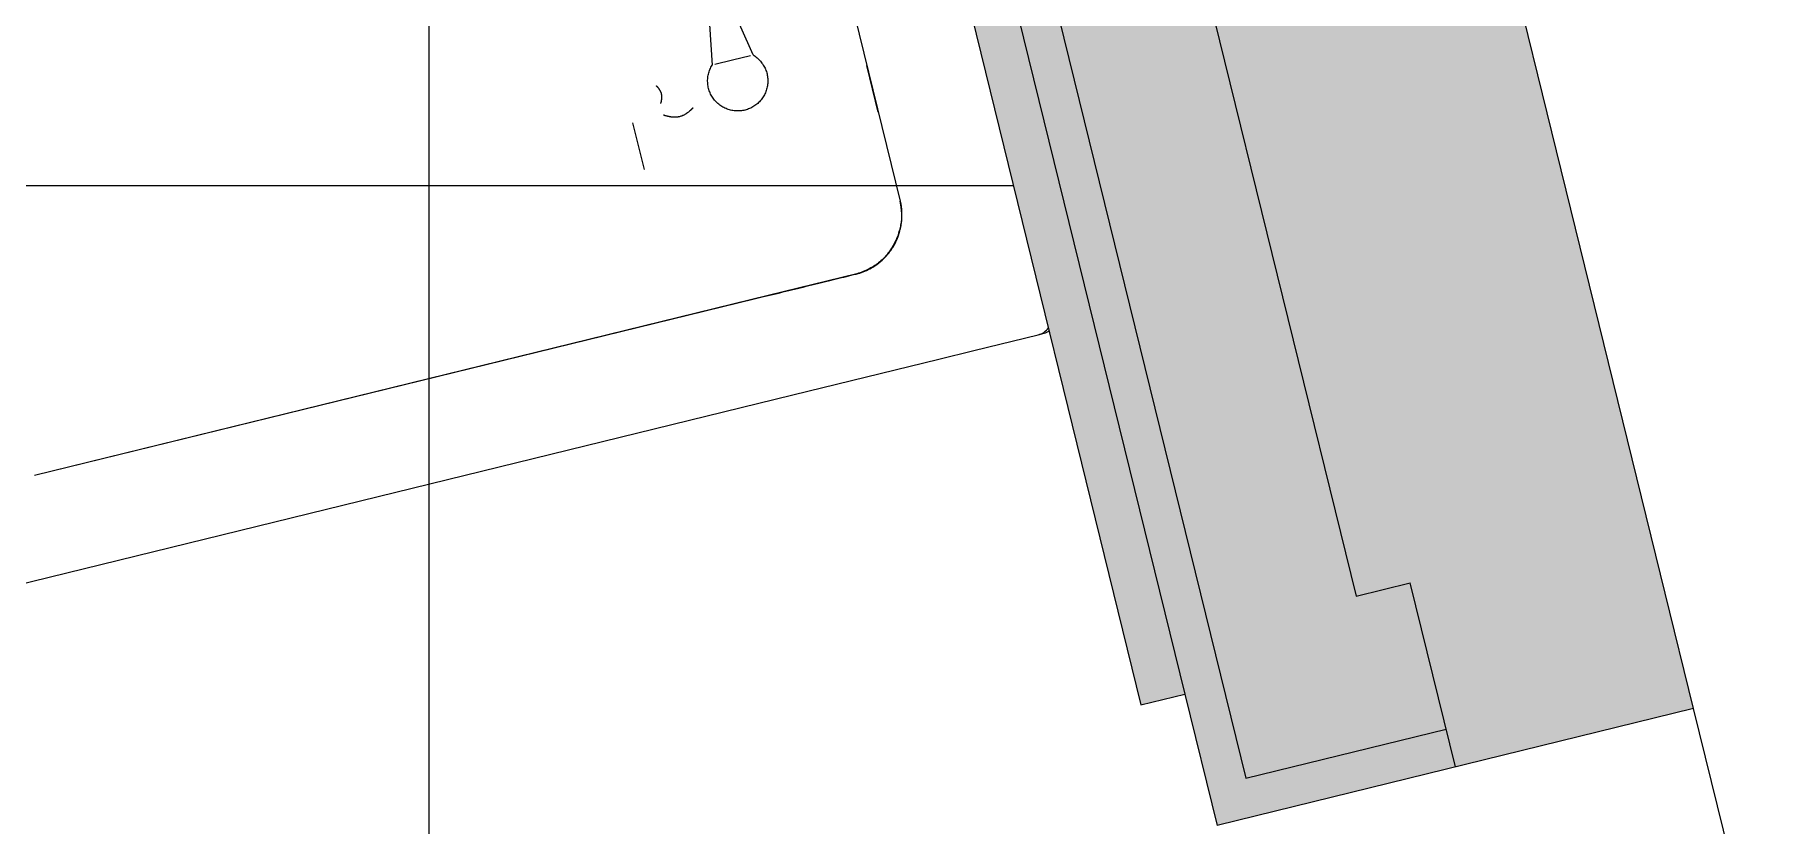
# Model space of a CAD drawing. Header units: metres. Extents: x -227.9 to -141.2, y 39.1 to 90.3.
# Drawn here: x -158.531 to -157.958, y 60.087 to 60.35 of the extents above; entities that cross this region are included whole.
import ezdxf

# ---------------------------------------------------------------- set-up
doc = ezdxf.new("R2010")
doc.units = ezdxf.units.M
for name, color, linetype, lineweight in [('A-DOOR', 7, 'Continuous', 5), ('A-FLOR-PATT', 7, 'Continuous', 5), ('A-WALL', 7, 'Continuous', 5), ('I-WALL', 7, 'Continuous', 5), ('Q-SPCQ', 7, 'Continuous', 5)]:
    doc.layers.add(name, color=color, linetype=linetype, lineweight=lineweight)

msp = doc.modelspace()

# ---------------------------------------------------------------- hatches: boundary and pattern name
at = {"layer": 'I-WALL', "true_color": 0xaaaaaa}
h = msp.add_hatch(color=253, dxfattribs=at)
h.paths.add_polyline_path([(-156.8426510790457, 55.07870756317382), (-156.7456284588188, 55.1029304736937), (-157.7413241865254, 59.15514401753426), (-157.8204699260551, 59.13569660345713), (-157.8054369556643, 59.07451646124394), (-157.8234025529808, 59.07010201755775), (-156.8929986943497, 55.2836088025365)])
h.paths.add_polyline_path([(-158.0590885036884, 60.1068099719205), (-157.9799427641587, 60.12625738599762), (-158.208820485981, 61.0577280938095), (-158.3059318228274, 61.03386623604618), (-158.0920870713959, 60.16357567044746), (-158.0741214740793, 60.16799011413368), (-158.0621905451976, 60.11943444571056)])
h = msp.add_hatch(color=253, dxfattribs=at)
h.paths.add_polyline_path([(-156.891162389159, 55.06659610791388), (-156.8426510790457, 55.07870756317383), (-156.9003483673514, 55.31351999292483), (-156.9518356618566, 55.31351999292483), (-156.9377063780107, 55.25601761165336)])
h.paths.add_polyline_path([(-156.9886931367996, 55.46351999292483), (-156.9372058422945, 55.46351999292483), (-157.2881813485772, 56.89105098214987), (-157.3365412483355, 56.87916815685927), (-157.0761443440938, 55.81942286240764)])
h.paths.add_polyline_path([(-157.3506197444159, 56.93646384559861), (-157.3020640759928, 56.9483947744803), (-157.5296895499973, 57.87476917081226), (-157.5782452184205, 57.86283824193059), (-157.4711194098104, 57.42686504202101)])
h.paths.add_polyline_path([(-157.5923237145009, 57.92013393066993), (-157.5437680460777, 57.9320648595516), (-157.8234025529808, 59.07010201755774), (-157.8054369556642, 59.07451646124395), (-157.8173678845459, 59.12307212966712), (-157.8838891502856, 59.10672675709923), (-157.7344361202882, 58.49849316176324)])
h.paths.add_polyline_path([(-158.1287118109374, 60.10308907314264), (-158.0621905451976, 60.11943444571056), (-158.0741214740793, 60.16799011413368), (-158.0920870713959, 60.16357567044749), (-158.3059318228274, 61.03386623604617), (-158.3544874912506, 61.02193530716451), (-158.1294111860049, 60.10593534137662)])
h = msp.add_hatch(color=253, dxfattribs=at)
h.paths.add_polyline_path([(-157.6233487649319, 57.92905545409833), (-157.608782064405, 57.93263473276285), (-157.88887707026, 59.07254599752453), (-157.9034437707869, 59.06896671886005), (-157.7599887987553, 58.48514360460718)])
h.paths.add_polyline_path([(-158.1635380505941, 60.12748041333771), (-158.1489713500672, 60.13105969200221), (-158.3671119650406, 61.01883326565527), (-158.3816786655675, 61.01525398699076), (-158.1711300091276, 60.15837764061036)])
h = msp.add_hatch(color=253, dxfattribs=at)
h.paths.add_polyline_path([(-156.9037753297885, 55.06344712954629), (-156.891162389159, 55.06659610791388), (-156.9518356618566, 55.31351999292483), (-156.965222358428, 55.31351999292483), (-156.9377063780107, 55.20153736066472)])
h.paths.add_polyline_path([(-156.9886931367996, 55.46351999292483), (-157.3365412483355, 56.87916815685928), (-157.3491657221256, 56.87606611535005), (-157.002079833371, 55.46351999292483)])
h.paths.add_polyline_path([(-157.3632442182059, 56.93336180408938), (-157.3506197444159, 56.93646384559861), (-157.5782452184205, 57.86283824193059), (-157.5908696922105, 57.85973620042137), (-157.4845061063818, 57.42686504202101)])
h.paths.add_polyline_path([(-157.6049481882909, 57.91703188916071), (-157.5923237145008, 57.92013393066993), (-157.8838891502857, 59.10672675709922), (-157.8173678845459, 59.12307212966712), (-157.8204699260551, 59.13569660345713), (-157.8996156655849, 59.11624918938002), (-157.6087820644049, 57.93263473276287)])
h.paths.add_polyline_path([(-158.1382342432182, 60.08736255784338), (-158.0590885036884, 60.1068099719205), (-158.0621905451977, 60.11943444571055), (-158.1287118109374, 60.10308907314264), (-158.3544874912506, 61.02193530716449), (-158.3671119650406, 61.01883326565528), (-158.1427978825762, 60.10593534137662)])

# ---------------------------------------------------------------- linework, layer by layer
at = {"layer": 'A-DOOR', "color": 9, "true_color": 0xc0c0c0}
for p, q in [((-157.9799427641584, 60.12625738599754), (-158.1382342432189, 60.08736255784308)), ((-157.9680118352768, 60.07770171757437), (-157.9799427641584, 60.12625738599754))]:
    msp.add_line(p, q, dxfattribs=at)
at = {"layer": 'A-FLOR-PATT', "color": 9, "linetype": 'Continuous', "true_color": 0xc0c0c0}
for p, q in [((-158.4, 59.98185255676233), (-158.4, 60.42475168731057)), ((-161.3741332631175, 60.3), (-158.2060513045709, 60.3))]:
    msp.add_line(p, q, dxfattribs=at)
at = {"layer": 'A-WALL'}
for p, q in [((-158.3059318228271, 61.03386623604611), (-158.0920870713957, 60.16357567044742)), ((-158.3671119650404, 61.0188332656552), (-158.1489713500669, 60.13105969200214)), ((-158.3544874912504, 61.02193530716444), (-158.1287118109372, 60.10308907314257)), ((-158.0920870713957, 60.16357567044739), (-158.0741214740791, 60.16799011413361)), ((-158.0590885036882, 60.10680997192043), (-158.0741214740791, 60.16799011413361)), ((-158.1287118109372, 60.10308907314257), (-158.0621905451975, 60.11943444571048))]:
    msp.add_line(p, q, dxfattribs=at)
at = {"layer": 'I-WALL', "lineweight": 13}
for p, q in [((-157.9799427641585, 60.12625738599755), (-158.2088204859808, 61.05772809380943)), ((-158.3816786655673, 61.01525398699069), (-158.1635380505939, 60.12748041333765)), ((-158.1635380505939, 60.12748041333765), (-158.148971350067, 60.13105969200214)), ((-158.1489713500669, 60.13105969200214), (-158.138234243218, 60.08736255784332))]:
    msp.add_line(p, q, dxfattribs=at)
at = {"layer": 'Q-SPCQ', "color": 9, "lineweight": 9, "true_color": 0xc0c0c0}
for p, q in [((-158.2644255625533, 60.37993688892842), (-158.2435455838477, 60.29478397272998)), ((-158.3073031179554, 60.36029657117679), (-158.3059987020407, 60.34005298472555)), ((-158.2924015069592, 60.34338709418925), (-158.3006096816081, 60.36193783978671)), ((-158.2933123463194, 60.34316375120459), (-158.2992001044997, 60.34172003945732)), ((-158.2992001044997, 60.34172003945732), (-158.3050878626801, 60.34027632771004)), ((-158.2546195902806, 60.33994608496493), (-158.250809179465, 60.32440643344322)), ((-158.250809179465, 60.32440643344322), (-158.2546195902806, 60.33994608496493)), ((-158.3285074370735, 60.30535437936497), (-158.3323178478892, 60.32089403088668)), ((-158.3285074370735, 60.30535437936497), (-158.3323178478892, 60.32089403088668)), ((-158.2582071347302, 60.27059639480828), (-158.5311222645801, 60.20367605485842)), ((-158.2579303411423, 60.27066426616817), (-158.2873439813334, 60.26345187452894)), ((-158.2873439813334, 60.26345187452894), (-158.5311222645801, 60.20367605485842)), ((-158.2190307087036, 60.24519545695596), (-158.1976636878612, 60.25043477182748)), ((-158.1976636878612, 60.25043477182748), (-158.195721231421, 60.25091107317944)), ((-158.2792468583502, 60.23043011504532), (-158.2306854473448, 60.24233764884423)), ((-158.2306854473448, 60.24233764884423), (-158.219030708703, 60.24519545695611)), ((-158.55119075998, 60.16374792577144), (-158.2792468583502, 60.23043011504532))]:
    msp.add_line(p, q, dxfattribs=at)
at = {"layer": 'Q-SPCQ', "color": 9, "lineweight": 9, "true_color": 0xc0c0c0, "flags": 128}
for points in [[(-158.2924015069592, 60.34338709418925), (-158.2920615560007, 60.34317635260912), (-158.2917303043821, 60.34295218518731), (-158.2914082820355, 60.34271495054384), (-158.2910960041278, 60.34246502820355), (-158.2907939702371, 60.34220281798885), (-158.2905026635532, 60.34192873938018), (-158.2902225501048, 60.34164323084483), (-158.2899540780133, 60.34134674913556), (-158.2896976767771, 60.34103976855984), (-158.2894537565833, 60.34072278022112), (-158.2892227076523, 60.34039629123311), (-158.2890048996131, 60.34006082390856), (-158.288800680912, 60.33971691492361), (-158.2886103782554, 60.33936511445929), (-158.288434296087, 60.33900598532128), (-158.2882727161006, 60.3386401020396), (-158.2881258967898, 60.33826804994946), (-158.2879940730342, 60.33789042425482), (-158.2878774557236, 60.33750782907622), (-158.2877762314209, 60.33712087648436), (-158.2876905620634, 60.33673018552084), (-158.2876205847036, 60.33633638120785), (-158.2875664112906, 60.33594009354828), (-158.2875281284902, 60.33554195651785), (-158.2875057975468, 60.33514260705089), (-158.2874994541849, 60.33474268402134), (-158.2875091085528, 60.33434282722073), (-158.2875347452054, 60.33394367633468), (-158.2875763231296, 60.33354586991941), (-158.2876337758096, 60.33315004438037), (-158.2877070113334, 60.33275683295394), (-158.2877959125396, 60.33236686469455), (-158.2879003372054, 60.33198076346823), (-158.2880201182737, 60.33159914695456), (-158.2881550641201, 60.33122262565857), (-158.2883049588602, 60.33085180193399), (-158.2884695626943, 60.33048726901971), (-158.2886486122914, 60.33012961009061), (-158.2888418212105, 60.32977939732468), (-158.2890488803583, 60.32943719098763), (-158.2892694584844, 60.3291035385366), (-158.2895032027109, 60.32877897374437), (-158.289749739097, 60.32846401584532), (-158.2900086732369, 60.32815916870493), (-158.2902795908912, 60.32786492001361), (-158.2905620586496, 60.32758174050646), (-158.2908556246239, 60.32731008321029), (-158.2911598191711, 60.32705038271885), (-158.2914741556448, 60.3268030544975), (-158.2917981311739, 60.32656849421865), (-158.2921312274663, 60.32634707712869), (-158.2924729116394, 60.32613915744775), (-158.2928226370711, 60.32594506780295), (-158.2931798442754, 60.32576511869634), (-158.293543961797, 60.32559959800809), (-158.2939144071256, 60.32544877053598), (-158.2942905876276, 60.32531287757181), (-158.2946719014945, 60.32519213651533), (-158.2950577387055, 60.32508674052646), (-158.2951178617325, 60.32507180043467)], [(-158.2951178617325, 60.32507180043467), (-158.2955081543826, 60.32498433435482), (-158.2959016325504, 60.32491254578172), (-158.2962976667549, 60.32485654956177), (-158.2966956234259, 60.32481643527699), (-158.2970948659175, 60.32479226710165), (-158.2974947555269, 60.3247840836997), (-158.2978946525161, 60.32479189816283), (-158.2982939171352, 60.32481569798955), (-158.298691910646, 60.32485544510524), (-158.2990879963436, 60.32491107592299), (-158.2994815405757, 60.32498250144533), (-158.2998719137552, 60.32506960740669), (-158.3002584913685, 60.32517225445612), (-158.3006406549737, 60.32529027838021), (-158.3010177931906, 60.32542349036589), (-158.3013893026786, 60.32557167730237), (-158.3017545891017, 60.32573460212216), (-158.3021130680795, 60.32591200418034), (-158.3024641661222, 60.32610359967144), (-158.3028073215479, 60.32630908208352), (-158.3031419853809, 60.3265281226886), (-158.3034676222306, 60.3267603710684), (-158.3037837111475, 60.3270054556751), (-158.3040897464566, 60.32726298442558), (-158.304385238567, 60.32753254532877), (-158.3046697147541, 60.32781370714474), (-158.3049427199168, 60.32810602007457), (-158.3052038173051, 60.32840901647991), (-158.3054525892188, 60.32872221163116), (-158.3056886376758, 60.32904510448289), (-158.3059115850493, 60.32937717847541), (-158.3061210746707, 60.32971790236119), (-158.3063167714014, 60.33006673105467), (-158.3064983621683, 60.33042310650436), (-158.3066655564651, 60.33078645858559), (-158.3068180868165, 60.33115620601249), (-158.3069557092065, 60.33153175726809), (-158.3070782034685, 60.3319125115505), (-158.307185373638, 60.33229785973407), (-158.3072770482655, 60.3326871853439), (-158.3073530806911, 60.33307986554213), (-158.3074133492792, 60.33347527212412), (-158.307457757613, 60.33387277252372), (-158.3074862346485, 60.33427173082513), (-158.3074987348286, 60.33467150878013), (-158.3074952381556, 60.33507146682929), (-158.3074757502234, 60.33547096512503), (-158.3074403022087, 60.33586936455531), (-158.3073889508207, 60.33626602776605), (-158.3073217782106, 60.33666032018071), (-158.3072388918403, 60.33705161101553), (-158.3071404243103, 60.33743927428868), (-158.3070265331476, 60.33782268982157), (-158.3068974005539, 60.33820124423119), (-158.3067532331136, 60.33857433191119), (-158.306594261464, 60.3389413560009), (-158.3064207399258, 60.33930172934007), (-158.3062329460964, 60.33965487540823), (-158.3060311804059, 60.34000022924699), (-158.3059987020407, 60.34005298472555)]]:
    msp.add_lwpolyline(points, dxfattribs=at)
at = {"layer": 'Q-SPCQ', "color": 9, "lineweight": 9, "true_color": 0xc0c0c0}
for centre, radius, start, end in [((-158.2629701482498, 60.29002095921041), 0.0200000000000001, 283.7774174286268, 13.77741742862657), ((-158.199092591917, 60.25626214114786), 0.0059999999997195, 283.777417431603, 324.0815550365316), ((-158.199092591917, 60.25626214114785), 0.0059999999997196, 283.7774174286268, 324.0815550361968), ((-158.196673834125, 60.25479598606005), 0.0040000000001871, 283.7774174286268, 312.4201675191525), ((-158.196673834125, 60.25479598606005), 0.0040000000001871, 283.7774174286252, 312.4201675190997)]:
    msp.add_arc(centre, radius, start, end, dxfattribs=at)
for points, knots in [([(-158.3230664954283, 60.3272548165935), (-158.3230622116281, 60.32725586700564), (-158.323051326848, 60.32728405349885), (-158.3230266151509, 60.32737209201348), (-158.323003889846, 60.32746213752574), (-158.3229721001307, 60.32757598232508), (-158.3229319473049, 60.32771208285318), (-158.3228890019505, 60.32786801502633), (-158.3228509293178, 60.32804140389991), (-158.3228123147734, 60.32823124392941), (-158.3227694342085, 60.32843647851251), (-158.3227310468841, 60.32865523169255), (-158.3227064283049, 60.32888578657249), (-158.3226907484677, 60.32912841535504), (-158.3226786953585, 60.32938135077927), (-158.3226795955724, 60.32964113222297), (-158.3227004961426, 60.32990352308267), (-158.3227427406866, 60.33016833750656), (-158.3227997466909, 60.33043469906217), (-158.3228723464793, 60.33069726809479), (-158.3229573518236, 60.33095165977), (-158.3230602401691, 60.33119412627205), (-158.3231797013564, 60.33142510582952), (-158.3233074684969, 60.33164398242012), (-158.3234336300666, 60.3318519346982), (-158.323562012519, 60.33204484354535), (-158.3236970842343, 60.33222083395031), (-158.3238299075559, 60.33238280473372), (-158.3239519167167, 60.33253324134216), (-158.3240659734519, 60.33266950657658), (-158.324176337346, 60.33278807918397), (-158.3242750595259, 60.33289033879654), (-158.3243560156808, 60.33297666503042), (-158.3244178684665, 60.3330460340743), (-158.3244805517246, 60.33311269534544), (-158.3245032427918, 60.33313265256396), (-158.3245075171915, 60.33313160445688)], [0, 0, 0, 0, 0.0555555555555556, 0.0833333333333333, 0.1111111111111111, 0.1388888888888889, 0.1666666666666666, 0.1944444444444444, 0.2222222222222222, 0.25, 0.2777777777777778, 0.3055555555555556, 0.3333333333333333, 0.3611111111111111, 0.3888888888888888, 0.4166666666666666, 0.4444444444444445, 0.4722222222222223, 0.5, 0.5277777777777778, 0.5555555555555556, 0.5833333333333334, 0.6111111111111112, 0.638888888888889, 0.6666666666666666, 0.6944444444444445, 0.7222222222222223, 0.75, 0.7777777777777778, 0.8055555555555555, 0.8333333333333331, 0.861111111111111, 0.888888888888889, 0.9166666666666666, 0.9444444444444444, 1, 1, 1, 1]), ([(-158.3230664954283, 60.3272548165935), (-158.3230673721593, 60.3272583920858), (-158.3230553268249, 60.32729816261234), (-158.3229897626544, 60.32749986846369), (-158.3228784535566, 60.32790305342759), (-158.3227671992464, 60.32842967923457), (-158.322712385714, 60.32880618084913), (-158.3226879181583, 60.32912732170045), (-158.3226747013621, 60.32946891898598), (-158.3226876834428, 60.32981755907311), (-158.3227403741953, 60.33016693615896), (-158.3227976791051, 60.33043634223366), (-158.3228715742912, 60.33070165368314), (-158.3229865406597, 60.33103569710494), (-158.3231362002668, 60.33135052422115), (-158.3233058432137, 60.33164698847232), (-158.3234760684407, 60.33192022494708), (-158.3236991179429, 60.33222890420121), (-158.3240416154509, 60.33264472825119), (-158.3243261814753, 60.3329498979613), (-158.3244775705216, 60.33309832124609), (-158.3245066344213, 60.33312800433531), (-158.3245075171915, 60.33313160445688)], [0, 0, 0, 0, 0.0555555555555556, 0.1111111111111111, 0.2222222222222222, 0.2777777777777778, 0.3333333333333333, 0.3611111111111111, 0.3888888888888888, 0.4444444444444445, 0.4722222222222223, 0.5, 0.5277777777777778, 0.5555555555555556, 0.6111111111111112, 0.638888888888889, 0.6666666666666666, 0.7222222222222222, 0.7777777777777777, 0.888888888888889, 0.9444444444444444, 1, 1, 1, 1]), ([(-158.312407669377, 60.32577611974422), (-158.3124058709364, 60.32576878532788), (-158.3124388237373, 60.32573018642748), (-158.3125488117404, 60.32562379789236), (-158.3126631878126, 60.3255188566753), (-158.3128053624533, 60.32538163879743), (-158.3129734323364, 60.32521403095003), (-158.3131361100656, 60.3250588916487), (-158.3132799308594, 60.32492955423399), (-158.3133951743739, 60.32483219969388), (-158.3135161926985, 60.3247314824276), (-158.3136833299816, 60.32458909083566), (-158.3139048807633, 60.32440203900873), (-158.3141456456072, 60.32421197677535), (-158.3143515150496, 60.32406340299683), (-158.314513505867, 60.32395627624003), (-158.3146817476028, 60.32385001968031), (-158.3149120192132, 60.32370517758401), (-158.315212297068, 60.32352529821803), (-158.3155925109531, 60.32332271641111), (-158.315925878435, 60.32317766378397), (-158.3162027532827, 60.32307860765772), (-158.3164856768778, 60.32298621586349), (-158.3168481251795, 60.32288610568766), (-158.3172157691224, 60.32280732595469), (-158.3175092891672, 60.32275845161113), (-158.317800510327, 60.32271826325657), (-158.3181629259736, 60.32269271316986), (-158.3185932972783, 60.32269649359419), (-158.31894242019, 60.32271710123264), (-158.3192134374162, 60.32273902151198), (-158.3194117122699, 60.32275542135591), (-158.3196049437034, 60.32277548970605), (-158.319856370977, 60.3228120235757), (-158.3201580699998, 60.32286922085583), (-158.3204412771653, 60.32293263944545), (-158.3206554040846, 60.32298160619858), (-158.3208092629979, 60.32301493714946), (-158.3209563630323, 60.32304793783286), (-158.3211434935917, 60.32309604798363), (-158.3213591551635, 60.32315826546518), (-158.3215853272886, 60.32322899906805), (-158.3217746237714, 60.32328479871607), (-158.3219244587343, 60.32332488936556), (-158.3220710871636, 60.32336828870955), (-158.322118149559, 60.32338726397417), (-158.322119951578, 60.32339461298445)], [0, 0, 0, 0, 0.0555555555555556, 0.0833333333333333, 0.1111111111111111, 0.1388888888888889, 0.1666666666666666, 0.1944444444444444, 0.2083333333333333, 0.2222222222222222, 0.2361111111111111, 0.25, 0.2777777777777778, 0.3055555555555556, 0.3194444444444444, 0.3333333333333333, 0.3472222222222222, 0.3611111111111111, 0.3888888888888888, 0.4166666666666666, 0.4444444444444445, 0.4583333333333333, 0.4722222222222223, 0.5, 0.5277777777777778, 0.5416666666666669, 0.5555555555555556, 0.5833333333333334, 0.6111111111111112, 0.638888888888889, 0.6527777777777777, 0.6666666666666666, 0.6805555555555556, 0.6944444444444445, 0.7222222222222223, 0.75, 0.763888888888889, 0.7777777777777778, 0.7916666666666669, 0.8055555555555555, 0.8333333333333331, 0.861111111111111, 0.888888888888889, 0.9166666666666666, 0.9444444444444444, 1, 1, 1, 1]), ([(-158.312407669377, 60.32577611974422), (-158.3124138492375, 60.32577460440731), (-158.3124630536693, 60.32572519044095), (-158.3127070206773, 60.32546829642743), (-158.3132104319753, 60.32498493127772), (-158.3138051819931, 60.32447930548136), (-158.3141972903233, 60.3241766549732), (-158.3145098829636, 60.3239562165533), (-158.3148475282094, 60.32373900890263), (-158.3153345256498, 60.3234516307607), (-158.3157903687933, 60.3232287521128), (-158.3161973903583, 60.32307838617289), (-158.3164798859657, 60.32298439617435), (-158.3168450220909, 60.3228824084623), (-158.3172919002253, 60.32278793511686), (-158.3178706087053, 60.32270312255594), (-158.3184485776938, 60.32268795584592), (-158.3189427812965, 60.32271336728083), (-158.3192145484458, 60.32273577832015), (-158.3196072690552, 60.32277470437062), (-158.3201698975592, 60.32286577723515), (-158.3210413563253, 60.32306447253769), (-158.3217118938515, 60.32326008901341), (-158.3220473352872, 60.32337506605103), (-158.3221138093757, 60.32339611908735), (-158.322119951578, 60.32339461298445)], [0, 0, 0, 0, 0.0555555555555556, 0.1111111111111111, 0.2222222222222222, 0.2777777777777778, 0.3055555555555556, 0.3333333333333333, 0.3611111111111111, 0.3888888888888888, 0.4444444444444445, 0.4583333333333333, 0.4722222222222223, 0.5, 0.5277777777777778, 0.5555555555555556, 0.6111111111111112, 0.638888888888889, 0.6527777777777777, 0.6666666666666666, 0.7222222222222222, 0.7777777777777777, 0.888888888888889, 0.9444444444444444, 1, 1, 1, 1]), ([(-158.2582071347302, 60.27059639480828), (-158.2565450794251, 60.27100394020928), (-158.2542414609519, 60.27190926598926), (-158.2516311055628, 60.27349519542076), (-158.2498980920887, 60.27483482484746), (-158.2484271667401, 60.27624505132637), (-158.2471934374799, 60.27768264879735), (-158.246311392525, 60.2789247535748), (-158.2456781709587, 60.27995787679641), (-158.2452344394711, 60.28076205682202), (-158.2448290397908, 60.28158440597119), (-158.2443480022818, 60.28268346686374), (-158.243847299158, 60.28407518767514), (-158.2433984015986, 60.28577940241754), (-158.2429966459261, 60.28812898550701), (-158.2428915467795, 60.29117023747074), (-158.2432534557064, 60.29359261312748), (-158.2435455838477, 60.29478397272998)], [0, 0, 0, 0, 0.125, 0.1875, 0.25, 0.3125, 0.375, 0.4375, 0.46875, 0.5, 0.53125, 0.5625, 0.625, 0.6875, 0.75, 0.875, 1, 1, 1, 1]), ([(-158.2435455837204, 60.29478397221083), (-158.2432646922345, 60.29363843803709), (-158.2429396858823, 60.291327741952), (-158.2431087725366, 60.28842596333818), (-158.2435549532015, 60.28604804066883), (-158.2440369386836, 60.28423192058517), (-158.2445718029825, 60.28274346004202), (-158.2450828824132, 60.28158723731614), (-158.2455111033338, 60.28074875287565), (-158.2459775423304, 60.27992357588439), (-158.2466422235207, 60.27882224062675), (-158.2475636585329, 60.27747486486889), (-158.2488305653906, 60.27595291005898), (-158.2502884361245, 60.27459401297894), (-158.2519405632475, 60.27340630693519), (-158.2543673788003, 60.27199186504803), (-158.2564419399886, 60.27113977365766), (-158.2579303411423, 60.27066426616817)], [0, 0, 0, 0, 0.125, 0.25, 0.3125, 0.375, 0.4375, 0.46875, 0.5, 0.53125, 0.5625, 0.625, 0.6875, 0.75, 0.8125, 0.875, 1, 1, 1, 1])]:
    msp.add_open_spline(points, degree=3, knots=knots, dxfattribs=at)
msp.add_open_spline([(-158.2873439813334, 60.26345187452894), (-158.2847510908436, 60.26408766600422), (-158.2796136898147, 60.26534738591605), (-158.2719186232, 60.2672342599566), (-158.2646369062846, 60.26901977830316), (-158.2602798172343, 60.27008816128581), (-158.2582071347302, 60.27059639480828)], degree=3, dxfattribs=at)

doc.saveas('drawing.dxf')
